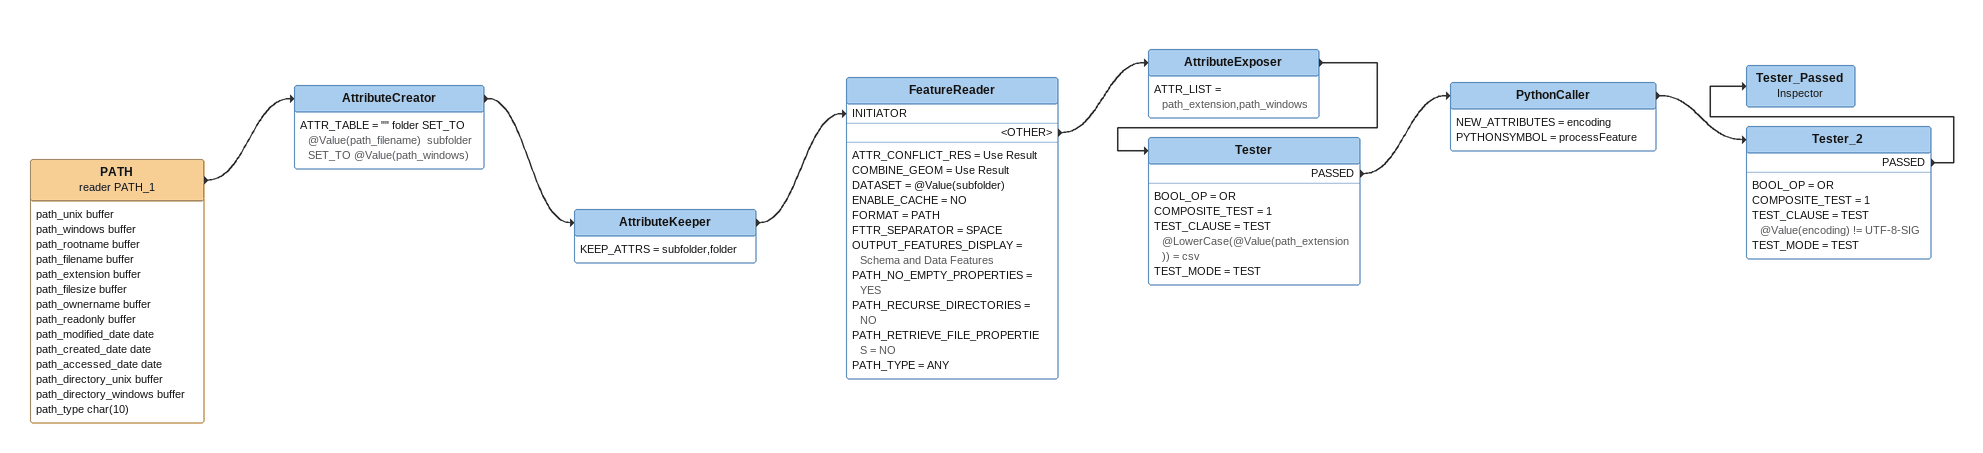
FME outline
PATH (reader PATH_1)
    attributes: path_unix buffer, path_windows buffer, path_rootname buffer, path_filename buffer, path_extension buffer, path_filesize buffer, path_ownername buffer, path_readonly buffer, path_modified_date date, path_created_date date, path_accessed_date date, path_directory_unix buffer, path_directory_windows buffer, path_type char(10)
    -> AttributeCreator
AttributeCreator
    ATTR_TABLE = "" folder SET_TO @Value(path_filename)  subfolder SET_TO @Value(path_windows)
    -> AttributeKeeper
AttributeKeeper
    KEEP_ATTRS = subfolder,folder
    -> FeatureReader [INITIATOR]
FeatureReader
    ATTR_CONFLICT_RES = Use Result
    COMBINE_GEOM = Use Result
    DATASET = @Value(subfolder)
    ENABLE_CACHE = NO
    FORMAT = PATH
    FTTR_SEPARATOR = SPACE
    OUTPUT_FEATURES_DISPLAY = Schema and Data Features
    PATH_NO_EMPTY_PROPERTIES = YES
    PATH_RECURSE_DIRECTORIES = NO
    PATH_RETRIEVE_FILE_PROPERTIES = NO
    PATH_TYPE = ANY
    <OTHER> -> AttributeExposer
AttributeExposer
    ATTR_LIST = path_extension,path_windows
    -> Tester
Tester
    BOOL_OP = OR
    COMPOSITE_TEST = 1
    TEST_CLAUSE = TEST @LowerCase(@Value(path_extension)) = csv
    TEST_MODE = TEST
    PASSED -> PythonCaller
PythonCaller
    NEW_ATTRIBUTES = encoding
    PYTHONSYMBOL = processFeature
    -> Tester_2
Tester_2
    BOOL_OP = OR
    COMPOSITE_TEST = 1
    TEST_CLAUSE = TEST @Value(encoding) != UTF-8-SIG
    TEST_MODE = TEST
    PASSED -> Tester_Passed
Tester_Passed: Inspector
